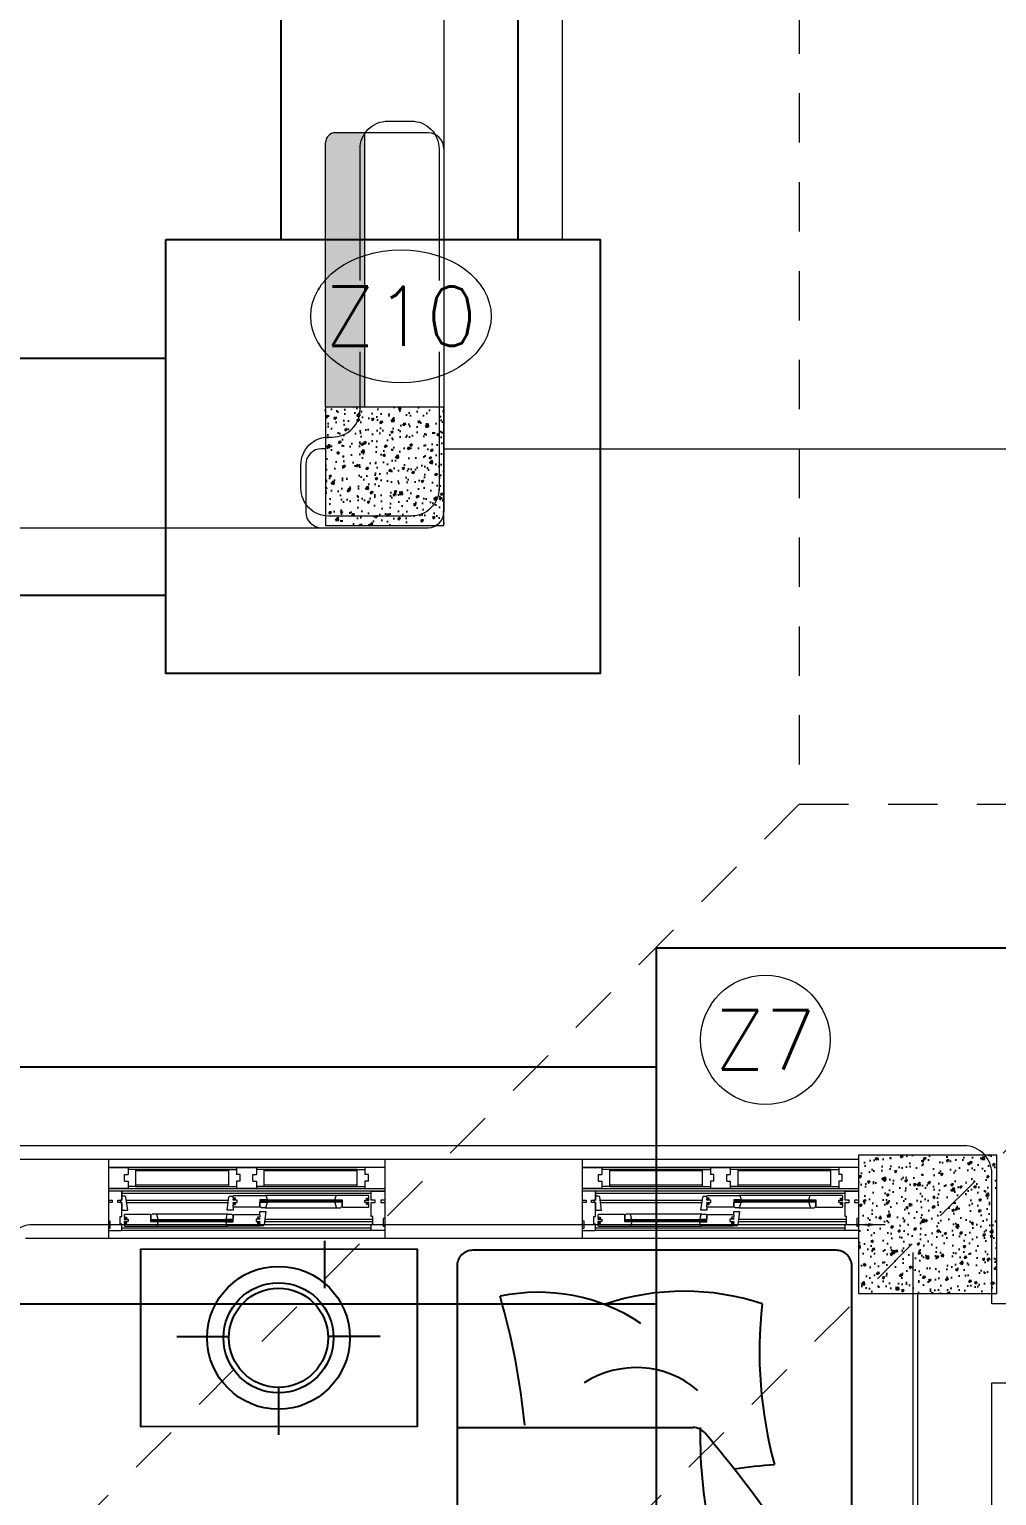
# Model space of a CAD drawing. Header units: metres. Extents: x -232 to 581, y 30 to 789.
# Drawn here: x 96.516 to 98.966, y 524.409 to 528.122 of the extents above; entities that cross this region are included whole.
import ezdxf

# ---------------------------------------------------------------- set-up
doc = ezdxf.new("R2010")
doc.units = ezdxf.units.M
doc.linetypes.add('CONTINUA', pattern=[0])
doc.linetypes.add('HIDDEN2', pattern=[0.1875, 0.125, -0.0625])
for name, color, linetype, lineweight in [('0-S-GRID-IDEN', 1, 'Continuous', 9), ('A-DOOR', 35, 'Continuous', 5), ('A-WALL', 250, 'Continuous', 20), ('baños', 140, 'Continuous', 0), ('Columnas', 7, 'Continuous', 18), ('cristales', 131, 'Continuous', 0)]:
    doc.layers.add(name, color=color, linetype=linetype, lineweight=lineweight)
for name, color, linetype in [('001-DIMTEXTO', 4, 'Continuous'), ('DIMTEXTO', 4, 'Continuous'), ('HATCH', 8, 'Continuous'), ('MOBILIARIOS', 252, 'Continuous'), ('ZAPATAS', 6, 'Continuous')]:
    doc.layers.add(name, color=color, linetype=linetype)
doc.layers.add('PISO', color=7, linetype='Continuous', lineweight=5, true_color=0xe6e6e6)
doc.layers.add('Techos 1', color=7, linetype='HIDDEN2', lineweight=9, true_color=0x42391a)
doc.layers.add('RELLENO SECCION', color=8, linetype='Continuous', lineweight=0, transparency=0.4)
doc.styles.add('SMPLEX', font='simplex.shx')
doc.styles.get("Standard").update_dxf_attribs({"font": 'arial.ttf'})
pattern_1 = [(50, (109.59505, -7.243447), (0.058299094, -0.005100507), [0.006096, -0.067056]), (355, (109.59505, -7.24345), (-0.011277895, 0.06113819), [0.0048768, -0.053644987]), (100.451445, (109.59991, -7.24387), (0.0470212, 0.05603768), [0.005180803, -0.056988878]), (46.1842, (109.59505, -7.22719), (0.086745293, -0.013453545), [0.009144, -0.100584]), (96.63556, (109.60228, -7.22831), (0.075969323, 0.07917636), [0.00777121, -0.085483395]), (351.18415, (109.59505, -7.22719), (0.07596932, 0.07917636), [0.00731519, -0.080467114]), (21, (109.60318, -7.231255), (0.048516605, -0.032724863), [0.006096, -0.067056]), (326, (109.60318, -7.231255), (0.01977665, 0.05894015), [0.0048768, -0.0536448]), (71.451445, (109.607223, -7.23398), (0.068293254, 0.026215286), [0.005180803, -0.05698878]), (37.5, (109.595052, -7.243447), (0.000988353, 0.0270576124), [0, -0.05299456, 0, -0.0544576, 0, -0.053848]), (7.5, (109.595052, -7.243447), (0.021382292, 0.032057784), [0, -0.03104896, 0, -0.05177536, 0, -0.0205232]), (327.5, (109.576927, -7.243447), (0.0433889905, -0.001833198), [0, -0.02032, 0, -0.0633984, 0, -0.0841248]), (317.5, (109.5688, -7.243447), (0.047401338, 0.008136477), [0, -0.026416, 0, -0.04210304, 0, -0.0597408])]

# ---------------------------------------------------------------- blocks, each defined once
blk = doc.blocks.new('A$C2bbc346b')
at = {"layer": 'A-WALL', "color": 7, "true_color": 0xffffff}
blk.add_lwpolyline([(6.53, -11.9945), (6.32, -11.9945, -0.414214), (6.25, -11.9245), (6.25, -11.8645, -0.414214), (6.32, -11.7945), (6.33, -11.7945, 0.414214), (6.4, -11.7245), (6.4, -11.0645, -0.414214), (6.47, -10.9945), (6.53, -10.9945, -0.414214), (6.6, -11.0645), (6.6, -11.9245, -0.414214)], format="xyb", close=True, dxfattribs=at)
blk.add_lwpolyline([(7.8, -13.8591), (7.8, -17.254)], dxfattribs=at)
for points in [[(8, -18.1891), (8, -14.1891), (8.73, -14.1891, 0.414214), (8.8, -14.1191), (8.8, -14.0591, 0.414214), (8.73, -13.9891), (8, -13.9891), (8, -13.6591, 0.414214), (7.93, -13.5891), (4.57, -13.5891, -0.414214)], [(7.73, -13.7891), (5.5707, -13.7891, 0.414214), (5.5007, -13.8591), (5.5007, -14.7591, -0.414214), (5.4707, -14.7891), (5.3807, -14.7891, -0.414214), (5.3507, -14.7591), (5.3507, -13.8591, 0.414214), (5.2807, -13.7891), (4.145, -13.7891, 0.414214), (4.075, -13.8591), (4.075, -16.5441)]]:
    blk.add_lwpolyline(points, format="xyb", dxfattribs=at)
blk = doc.blocks.new('20.03 cimentacion')
at = {"layer": 'ZAPATAS', "color": 18, "lineweight": 25, "true_color": 0x000000}
for p, q in [((99.1491, -13.3015), (99.1491, -10.7004)), ((99.7491, -13.3015), (99.7491, -10.7004)), ((96.0491, -13.6015), (98.857, -13.6015)), ((96.0491, -14.2015), (98.857, -14.2015)), ((93.7991, -15.396), (100.0997, -15.396)), ((93.7991, -15.996), (100.0997, -15.996))]:
    blk.add_line(p, q, dxfattribs=at)
blk.add_lwpolyline([(98.857, -13.3015), (99.957, -13.3015), (99.957, -14.4004), (98.857, -14.4004)], close=True, dxfattribs=at)
blk.add_lwpolyline([(101.4491, -15.495), (102.1491, -15.495), (102.1491, -16.695), (100.0997, -16.695), (100.0997, -15.095), (101.4491, -15.095), (101.4491, -15.495)], dxfattribs=at)
at = {"layer": 'HATCH', "color": 18, "ltscale": 0.2, "true_color": 0x000000}
blk.add_blockref('A$C2bbc346b', (92.9491, -2.0069), dxfattribs=at)
at = {"layer": 'DIMTEXTO', "color": 18, "true_color": 0x000000, "char_height": 0.15, "attachment_point": 5, "rotation": 0, "style": 'SMPLEX', "bg_fill": 3, "box_fill_scale": 1.1, "bg_fill_color": 256, "bg_fill_true_color": 13158600, "bg_fill_transparency": 0}
for s, insert in [('\\A1;Z10', (99.4525, -13.4955)), ('\\A1;Z7', (100.3753, -15.3279))]:
    blk.add_mtext(s, dxfattribs=dict(at, insert=insert))
at = {"layer": '0-S-GRID-IDEN', "color": 18, "true_color": 0x000000}
blk.add_circle((100.3753, -15.3279), 0.164, dxfattribs=at)
blk.add_ellipse((99.4525, -13.4955), major_axis=(0.2285, 0), ratio=0.736432, dxfattribs=at)
blk = doc.blocks.new('Fenton Bead')
at = {"color": 7}
blk.add_lwpolyline([(2.1, 12.5, -0.341999), (0.2, 11), (0, 10.7), (0, 1), (1, 0), (18, 0), (18, 0.5), (14.7, 12.9, 0.339454), (13.2, 14), (4.1, 14, 0.341999)], format="xyb", close=True, dxfattribs=at)
blk = doc.blocks.new('A$C6ca19f56')
at = {"layer": 'A-DOOR', "color": 7}
for p, q in [((0.7, 0.2), (0, 0.2)), ((0.0325, 0.12), (0, 0.12)), ((0, 0.12), (0, 0.097)), ((0.7, 0.12), (0, 0.12)), ((0.034, 0.1185), (0.0325, 0.12)), ((0.034, 0.097), (0.034, 0.1185)), ((0.034, 0.1185), (0.034, 0.097)), ((0.666, 0.1185), (0.6675, 0.12)), ((0.666, 0.097), (0.666, 0.1185)), ((0.6675, 0.12), (0.7, 0.12)), ((0.7, 0.12), (0.7, 0.097)), ((0, 0.097), (0.01, 0.097)), ((0.01, 0.091), (0, 0.091)), ((0, 0.091), (0, 0.0445)), ((0.01, 0.097), (0.01, 0.091)), ((0.024, 0.091), (0.024, 0.097)), ((0.024, 0.097), (0.034, 0.097)), ((0.034, 0.091), (0.024, 0.091)), ((0.034, 0.097), (0.0305, 0.097)), ((0.0305, 0.097), (0.0305, 0.091)), ((0.0305, 0.091), (0.034, 0.091)), ((0.0417, 0.1075), (0.034, 0.1075)), ((0.034, 0.0555), (0.034, 0.091)), ((0.034, 0.091), (0.034, 0.0715)), ((0.049, 0.0715), (0.0447, 0.1047)), ((0.301, 0.0715), (0.3053, 0.1047)), ((0.3083, 0.1075), (0.316, 0.1075)), ((0.316, 0.1075), (0.3175, 0.109)), ((0.316, 0.102), (0.316, 0.1075)), ((0.322, 0.102), (0.316, 0.102)), ((0.316, 0.097), (0.316, 0.0993)), ((0.316, 0.0993), (0.322, 0.0993)), ((0.326, 0.097), (0.316, 0.097)), ((0.316, 0.089), (0.316, 0.091)), ((0.316, 0.091), (0.326, 0.091)), ((0.322, 0.089), (0.316, 0.089)), ((0.316, 0.0805), (0.316, 0.0863)), ((0.316, 0.0863), (0.322, 0.0863)), ((0.3175, 0.079), (0.316, 0.0805)), ((0.316, 0.0805), (0.316, 0.0715)), ((0.3175, 0.109), (0.3981, 0.109)), ((0.3825, 0.079), (0.3175, 0.079)), ((0.322, 0.0993), (0.322, 0.102)), ((0.322, 0.0863), (0.322, 0.089)), ((0.326, 0.091), (0.326, 0.097)), ((0.384, 0.0805), (0.3825, 0.079)), ((0.4015, 0.098), (0.384, 0.098)), ((0.384, 0.098), (0.384, 0.0805)), ((0.384, 0.095), (0.389, 0.095)), ((0.384, 0.095), (0.389, 0.095)), ((0.389, 0.097), (0.395, 0.093)), ((0.389, 0.093), (0.395, 0.097)), ((0.3972, 0.078), (0.5788, 0.078)), ((0.3981, 0.109), (0.4, 0.1075)), ((0.5779, 0.109), (0.3981, 0.109)), ((0.4, 0.1075), (0.402, 0.0995)), ((0.402, 0.0985), (0.4015, 0.098)), ((0.402, 0.0995), (0.402, 0.0985)), ((0.576, 0.1075), (0.574, 0.0995)), ((0.574, 0.0995), (0.574, 0.0985)), ((0.574, 0.0985), (0.5745, 0.098)), ((0.5745, 0.098), (0.592, 0.098)), ((0.5779, 0.109), (0.576, 0.1075)), ((0.6585, 0.109), (0.5779, 0.109)), ((0.587, 0.097), (0.581, 0.093)), ((0.587, 0.093), (0.581, 0.097)), ((0.592, 0.095), (0.587, 0.095)), ((0.592, 0.095), (0.587, 0.095)), ((0.592, 0.098), (0.592, 0.0805)), ((0.592, 0.0805), (0.5935, 0.079)), ((0.5935, 0.079), (0.6585, 0.079)), ((0.65, 0.091), (0.65, 0.097)), ((0.65, 0.097), (0.66, 0.097)), ((0.66, 0.091), (0.65, 0.091)), ((0.654, 0.0993), (0.654, 0.102)), ((0.654, 0.102), (0.66, 0.102)), ((0.66, 0.0993), (0.654, 0.0993)), ((0.654, 0.0863), (0.654, 0.089)), ((0.654, 0.089), (0.66, 0.089)), ((0.66, 0.0863), (0.654, 0.0863)), ((0.66, 0.1075), (0.6585, 0.109)), ((0.6585, 0.079), (0.66, 0.0805)), ((0.66, 0.102), (0.66, 0.1075)), ((0.66, 0.097), (0.66, 0.0993)), ((0.66, 0.089), (0.66, 0.091)), ((0.66, 0.0805), (0.66, 0.0863)), ((0.676, 0.097), (0.666, 0.097)), ((0.666, 0.0555), (0.666, 0.091)), ((0.666, 0.091), (0.676, 0.091)), ((0.676, 0.091), (0.676, 0.097)), ((0.7, 0.097), (0.69, 0.097)), ((0.69, 0.097), (0.69, 0.091)), ((0.69, 0.091), (0.7, 0.091)), ((0.7, 0.091), (0.7, 0.0505)), ((0, 0.0445), (0.004, 0.0445)), ((0.004, 0.0445), (0.004, 0.0255)), ((0.03, 0.0365), (0.03, 0.0555)), ((0.03, 0.0555), (0.034, 0.0555)), ((0.034, 0.0715), (0.049, 0.0715)), ((0.0415, 0.061), (0.04, 0.0595)), ((0.04, 0.0595), (0.04, 0.0537)), ((0.04, 0.0537), (0.046, 0.0537)), ((0.046, 0.051), (0.04, 0.051)), ((0.04, 0.051), (0.04, 0.049)), ((0.04, 0.049), (0.05, 0.049)), ((0.05, 0.043), (0.04, 0.043)), ((0.04, 0.043), (0.04, 0.0407)), ((0.04, 0.0407), (0.046, 0.0407)), ((0.046, 0.038), (0.04, 0.038)), ((0.04, 0.038), (0.04, 0.0325)), ((0.1065, 0.061), (0.0415, 0.061)), ((0.046, 0.0537), (0.046, 0.051)), ((0.046, 0.0407), (0.046, 0.038)), ((0.05, 0.049), (0.05, 0.043)), ((0.108, 0.0595), (0.1065, 0.061)), ((0.108, 0.042), (0.108, 0.0595)), ((0.108, 0.045), (0.113, 0.045)), ((0.108, 0.045), (0.113, 0.045)), ((0.1255, 0.042), (0.108, 0.042)), ((0.113, 0.043), (0.119, 0.047)), ((0.113, 0.047), (0.119, 0.043)), ((0.3028, 0.062), (0.1212, 0.062)), ((0.124, 0.0325), (0.126, 0.0405)), ((0.126, 0.0415), (0.1255, 0.042)), ((0.126, 0.0405), (0.126, 0.0415)), ((0.298, 0.0415), (0.2985, 0.042)), ((0.298, 0.0405), (0.298, 0.0415)), ((0.3, 0.0325), (0.298, 0.0405)), ((0.2985, 0.042), (0.316, 0.042)), ((0.316, 0.0715), (0.301, 0.0715)), ((0.311, 0.043), (0.305, 0.047)), ((0.311, 0.047), (0.305, 0.043)), ((0.316, 0.045), (0.311, 0.045)), ((0.316, 0.045), (0.311, 0.045)), ((0.316, 0.0595), (0.3175, 0.061)), ((0.316, 0.042), (0.316, 0.0595)), ((0.3175, 0.061), (0.3825, 0.061)), ((0.384, 0.049), (0.374, 0.049)), ((0.374, 0.049), (0.374, 0.043)), ((0.374, 0.043), (0.384, 0.043)), ((0.384, 0.0537), (0.378, 0.0537)), ((0.378, 0.0537), (0.378, 0.051)), ((0.378, 0.051), (0.384, 0.051)), ((0.384, 0.0407), (0.378, 0.0407)), ((0.378, 0.0407), (0.378, 0.038)), ((0.378, 0.038), (0.384, 0.038)), ((0.3825, 0.061), (0.384, 0.0595)), ((0.384, 0.0595), (0.384, 0.0685)), ((0.384, 0.0685), (0.399, 0.0685)), ((0.384, 0.0595), (0.384, 0.0537)), ((0.384, 0.051), (0.384, 0.049)), ((0.384, 0.043), (0.384, 0.0407)), ((0.384, 0.038), (0.384, 0.0325)), ((0.399, 0.0685), (0.3947, 0.0353)), ((0.67, 0.0555), (0.666, 0.0555)), ((0.67, 0.0365), (0.67, 0.0555)), ((0.7, 0.0505), (0.696, 0.0505)), ((0.696, 0.0505), (0.696, 0.0315)), ((0.004, 0.0255), (0, 0.0255)), ((0, 0.0255), (0, 0.0215)), ((0, 0.0215), (0.0015, 0.02)), ((0.7, 0), (0, 0)), ((0.0015, 0.02), (0.0325, 0.02)), ((0.034, 0.0365), (0.03, 0.0365)), ((0.0325, 0.02), (0.034, 0.0215)), ((0.6675, 0.02), (0.0325, 0.02)), ((0.034, 0.0215), (0.034, 0.0365)), ((0.04, 0.0325), (0.0415, 0.031)), ((0.0415, 0.031), (0.1221, 0.031)), ((0.1221, 0.031), (0.124, 0.0325)), ((0.1221, 0.031), (0.3019, 0.031)), ((0.3019, 0.031), (0.3, 0.0325)), ((0.3825, 0.031), (0.3019, 0.031)), ((0.384, 0.0325), (0.3825, 0.031)), ((0.3917, 0.0325), (0.384, 0.0325)), ((0.666, 0.0215), (0.666, 0.0365)), ((0.666, 0.0365), (0.67, 0.0365)), ((0.6675, 0.02), (0.666, 0.0215)), ((0.6985, 0.02), (0.6675, 0.02)), ((0.696, 0.0315), (0.7, 0.0315)), ((0.7, 0.0215), (0.6985, 0.02)), ((0.7, 0.0315), (0.7, 0.0215))]:
    blk.add_line(p, q, dxfattribs=at)
at = {"layer": 'A-DOOR', "extrusion": (0, 0, -1)}
for p, q in [((0.7, 0.18), (0, 0.18)), ((0.0413, 0.1622), (0.05, 0.1622)), ((0.0413, 0.1448), (0.0413, 0.1622)), ((0.3337, 0.1622), (0.325, 0.1622)), ((0.3337, 0.1448), (0.3337, 0.1622)), ((0.3663, 0.1622), (0.375, 0.1622)), ((0.3663, 0.1448), (0.3663, 0.1622)), ((0.6587, 0.1622), (0.65, 0.1622)), ((0.6587, 0.1448), (0.6587, 0.1622)), ((0, 0.127), (0.7, 0.127)), ((0.0413, 0.1448), (0.05, 0.1448)), ((0.3337, 0.1448), (0.325, 0.1448)), ((0.3663, 0.1448), (0.375, 0.1448)), ((0.6587, 0.1448), (0.65, 0.1448))]:
    blk.add_line(p, q, dxfattribs=at)
at = {"layer": 'A-DOOR'}
for p, q in [((0.07, 0.175), (0.05, 0.175)), ((0.07, 0.132), (0.07, 0.175)), ((0.305, 0.1711), (0.07, 0.1711)), ((0.07, 0.1359), (0.07, 0.1711)), ((0.305, 0.132), (0.305, 0.175)), ((0.305, 0.175), (0.325, 0.175)), ((0.305, 0.1359), (0.305, 0.1711)), ((0.395, 0.175), (0.375, 0.175)), ((0.395, 0.132), (0.395, 0.175)), ((0.63, 0.1711), (0.395, 0.1711)), ((0.395, 0.1359), (0.395, 0.1711)), ((0.63, 0.132), (0.63, 0.175)), ((0.63, 0.175), (0.65, 0.175)), ((0.63, 0.1359), (0.63, 0.1711)), ((0.07, 0.132), (0.05, 0.132)), ((0.07, 0.1359), (0.305, 0.1359)), ((0.305, 0.132), (0.325, 0.132)), ((0.395, 0.132), (0.375, 0.132)), ((0.395, 0.1359), (0.63, 0.1359)), ((0.63, 0.132), (0.65, 0.132))]:
    blk.add_line(p, q, dxfattribs=at)
at = {"layer": 'A-DOOR', "color": 9, "true_color": 0xc7c8ca}
for p, q in [((0.325, 0.175), (0.07, 0.175)), ((0.63, 0.175), (0.375, 0.175)), ((0.07, 0.132), (0.325, 0.132)), ((0.375, 0.132), (0.63, 0.132))]:
    blk.add_line(p, q, dxfattribs=at)
at = {"layer": 'A-DOOR', "color": 8}
for p, q in [((0.666, 0.114), (0.034, 0.114)), ((0.0457, 0.097), (0.3043, 0.097)), ((0.0465, 0.091), (0.3035, 0.091)), ((0.3957, 0.043), (0.67, 0.043)), ((0.3965, 0.049), (0.67, 0.049)), ((0.666, 0.026), (0.034, 0.026))]:
    blk.add_line(p, q, dxfattribs=at)
at = {"layer": 'A-DOOR', "extrusion": (0, 0, -1)}
for points in [[(0, 0.18), (-0.05, 0.18), (-0.05, 0.1622)], [(-0.325, 0.18), (-0.375, 0.18), (-0.375, 0.1622)], [(-0.375, 0.18), (-0.325, 0.18), (-0.325, 0.1622)], [(-0.7, 0.18), (-0.65, 0.18), (-0.65, 0.1622)], [(-0.05, 0.1448), (-0.05, 0.127), (0, 0.127)], [(-0.375, 0.1448), (-0.375, 0.127), (-0.325, 0.127)], [(-0.325, 0.1448), (-0.325, 0.127), (-0.375, 0.127)], [(-0.65, 0.1448), (-0.65, 0.127), (-0.7, 0.127)]]:
    blk.add_lwpolyline(points, dxfattribs=at)
at = {"layer": 'A-DOOR', "color": 7}
for points in [[(0.384, 0.095), (0.389, 0.095), (0.389, 0.095), (0.384, 0.095)], [(0.587, 0.093), (0.389, 0.093), (0.389, 0.097), (0.587, 0.097)], [(0.587, 0.097), (0.389, 0.097), (0.389, 0.093), (0.587, 0.093)], [(0.389, 0.097), (0.395, 0.097), (0.395, 0.093), (0.389, 0.093)], [(0.4015, 0.098), (0.3895, 0.098), (0.3895, 0.097), (0.4015, 0.097)], [(0.4015, 0.093), (0.3895, 0.093), (0.3895, 0.092), (0.4015, 0.092)], [(0.395, 0.097), (0.4, 0.097), (0.4, 0.093), (0.395, 0.093)], [(0.5745, 0.098), (0.5865, 0.098), (0.5865, 0.097), (0.5745, 0.097)], [(0.5745, 0.093), (0.5865, 0.093), (0.5865, 0.092), (0.5745, 0.092)], [(0.581, 0.097), (0.576, 0.097), (0.576, 0.093), (0.581, 0.093)], [(0.587, 0.097), (0.581, 0.097), (0.581, 0.093), (0.587, 0.093)], [(0.592, 0.095), (0.587, 0.095), (0.587, 0.095), (0.592, 0.095)], [(0.108, 0.045), (0.113, 0.045), (0.113, 0.045), (0.108, 0.045)], [(0.113, 0.043), (0.119, 0.043), (0.119, 0.047), (0.113, 0.047)], [(0.113, 0.047), (0.311, 0.047), (0.311, 0.043), (0.113, 0.043)], [(0.113, 0.043), (0.311, 0.043), (0.311, 0.047), (0.113, 0.047)], [(0.1255, 0.047), (0.1135, 0.047), (0.1135, 0.048), (0.1255, 0.048)], [(0.1255, 0.042), (0.1135, 0.042), (0.1135, 0.043), (0.1255, 0.043)], [(0.119, 0.043), (0.124, 0.043), (0.124, 0.047), (0.119, 0.047)], [(0.2985, 0.047), (0.3105, 0.047), (0.3105, 0.048), (0.2985, 0.048)], [(0.2985, 0.042), (0.3105, 0.042), (0.3105, 0.043), (0.2985, 0.043)], [(0.305, 0.043), (0.3, 0.043), (0.3, 0.047), (0.305, 0.047)], [(0.311, 0.043), (0.305, 0.043), (0.305, 0.047), (0.311, 0.047)], [(0.316, 0.045), (0.311, 0.045), (0.311, 0.045), (0.316, 0.045)]]:
    blk.add_lwpolyline(points, close=True, dxfattribs=at)
for centre, start, end in [((0.0417, 0.1045), 4.2891, 90.0015), ((0.3083, 0.1045), 89.9985, 175.7109), ((0.3917, 0.0355), 269.9985, 355.7109)]:
    blk.add_arc(centre, 0.003, start, end, dxfattribs=at)
at = {"layer": 'cristales', "const_width": 0.004}
for points in [[(0.576, 0.095), (0.4, 0.095)], [(0.124, 0.045), (0.3, 0.045)]]:
    blk.add_lwpolyline(points, dxfattribs=at)
at = {"layer": 'A-DOOR', "color": 7, "yscale": 0.001000000023175567, "zscale": 0.001000000023175567, "rotation": 180}
for p, xscale in [((0.384, 0.092), -0.001000000023175567), ((0.592, 0.092), 0.001000000023175567)]:
    blk.add_blockref('Fenton Bead', p, dxfattribs=dict(at, xscale=xscale))
at = {"layer": 'A-DOOR', "color": 7, "yscale": 0.001000000023175567, "zscale": 0.001000000023175567}
for p, xscale in [((0.108, 0.048), 0.001000000023175567), ((0.316, 0.048), -0.001000000023175567)]:
    blk.add_blockref('Fenton Bead', p, dxfattribs=dict(at, xscale=xscale))
blk = doc.blocks.new('SBED BL22')
at = {"layer": 'MOBILIARIOS'}
for p, q in [((0.0024, -0.4088), (0.5977, -0.4088)), ((0.0024, -0.622), (0.6287, -0.622))]:
    blk.add_line(p, q, dxfattribs=at)
blk.add_lwpolyline([(1, -1.82), (1, 0, 0.414214), (0.96, 0.04), (0.04, 0.04, 0.414214), (0, 0), (0, -1.82, 0.414214), (0.04, -1.86), (0.96, -1.86, 0.414214)], format="xyb", close=True, dxfattribs=at)
for centre, radius, start, end in [((0.206, -0.5325), 0.4662, 56.115, 102.0188), ((0.5755, -0.6929), 0.6292, 71.7279, 108.2721), ((-1.5957, -0.5731), 1.7755, 5.5112, 16.2393), ((1.8554, -0.2171), 1.0894, 173.5834, 195.2056), ((0.4533, -0.4985), 0.2414, 49.5381, 122.9919), ((0.5977, -0.4488), 0.04, 40.117, 90), ((1.7867, -0.4334), 1.1707, 178.7966, 207.447), ((-1.8433, -2.5056), 3.232, 28.6854, 40.117), ((1.0264, -3.0153), 2.5222, 95.0578, 97.3886), ((0.8936, -1.272), 0.3327, 72.799, 116.0068)]:
    blk.add_arc(centre, radius, start, end, dxfattribs=at)
blk = doc.blocks.new('20.03.2026 LN 09 PRIMER NIVEL ARQ')
at = {"layer": 'HATCH'}
h = blk.add_hatch(dxfattribs=at)
h.set_pattern_fill('AR-CONC', color=1, scale=0.00032)
h.set_pattern_definition(pattern_1)
h.paths.add_polyline_path([(-6.536, -54.4877), (-6.236, -54.4877), (-6.236, -54.1877), (-6.536, -54.1877)])
h = blk.add_hatch(dxfattribs=at)
h.set_pattern_fill('AR-CONC', color=1, scale=0.00032)
h.set_pattern_definition(pattern_1)
h.paths.add_polyline_path([(-5.186, -56.4322), (-4.836, -56.4322), (-4.836, -56.0822), (-5.186, -56.0822)])
at = {"layer": 'RELLENO SECCION'}
h = blk.add_hatch(color=1, dxfattribs=at)
h.dxf.hatch_style = 1
edge = h.paths.add_edge_path()
edge.add_line((-6.536, -54.0932), (-6.536, -54.1877))
edge.add_line((-6.536, -54.1877), (-6.436, -54.1877))
edge.add_line((-6.436, -54.1877), (-6.436, -53.4932))
edge.add_line((-6.436, -53.4932), (-6.511, -53.4932))
edge.add_arc((-6.511, -53.5182), 0.025, 90, 180)
edge.add_line((-6.536, -53.5182), (-6.536, -53.9587))
edge.add_line((-6.536, -53.9587), (-6.536, -53.9861))
edge.add_line((-6.536, -53.9861), (-6.536, -53.9987))
edge.add_line((-6.536, -53.9987), (-6.536, -54.0932))
at = {"layer": 'A-WALL', "color": 1, "transparency": 33554684}
blk.add_line((-6.276, -53.4932), (-6.511, -53.4932), dxfattribs=at)
at = {"layer": 'A-WALL', "color": 1}
for p, q in [((-6.436, -54.1877), (-6.436, -53.4932)), ((-6.536, -54.1877), (-6.536, -53.5182)), ((-6.236, -53.5332), (-6.236, -54.4532)), ((-6.536, -54.2932), (-6.546, -54.2932)), ((-6.586, -54.3332), (-6.586, -54.4532)), ((-6.546, -54.4932), (-6.276, -54.4932)), ((-7.086, -56.0932), (-7.086, -56.2932)), ((-6.386, -56.0932), (-6.386, -56.2932)), ((-5.886, -56.0932), (-5.886, -56.2932)), ((-5.186, -56.0932), (-5.186, -56.2932)), ((-7.086, -56.2932), (-7.296, -56.2932)), ((-5.886, -56.2932), (-6.386, -56.2932)), ((-5.186, -56.2932), (-5.886, -56.2932)), ((-5.036, -59.7432), (-5.036, -56.4322))]:
    blk.add_line(p, q, dxfattribs=at)
for points in [[(-7.036, -56.0932), (-7.586, -56.0932)], [(-5.886, -56.0932), (-6.386, -56.0932)]]:
    blk.add_lwpolyline(points, dxfattribs=at)
at = {"layer": 'A-WALL', "color": 1, "transparency": 33554684}
blk.add_arc((-6.511, -53.5182), 0.025, 90, 180, dxfattribs=at)
at = {"layer": 'A-WALL', "color": 1}
for centre, start, end in [((-6.276, -53.5332), 360, 90), ((-6.546, -54.3332), 90, 180), ((-6.546, -54.4532), 180, 270), ((-6.276, -54.4532), 270, 360)]:
    blk.add_arc(centre, 0.04, start, end, dxfattribs=at)
at = {"layer": 'Columnas', "color": 1}
for points in [[(-6.536, -54.4877), (-6.236, -54.4877), (-6.236, -54.1877), (-6.536, -54.1877)], [(-5.186, -56.4322), (-4.836, -56.4322), (-4.836, -56.0822), (-5.186, -56.0822)]]:
    blk.add_lwpolyline(points, close=True, dxfattribs=at)
at = {"layer": 'MOBILIARIOS', "color": 1}
for p, q in [((-6.538, -56.4191), (-6.538, -56.2991)), ((-6.9123, -56.541), (-6.7805, -56.541)), ((-6.5295, -56.5408), (-6.3976, -56.5408)), ((-6.6538, -56.7902), (-6.6538, -56.6702))]:
    blk.add_line(p, q, dxfattribs=at)
blk.add_lwpolyline([(-6.3038, -56.3196), (-6.3038, -56.7696), (-7.0038, -56.7699), (-7.0038, -56.3199)], close=True, dxfattribs=at)
for radius in [0.1809, 0.1394, 0.1256]:
    blk.add_circle((-6.655, -56.5446), radius, dxfattribs=at)
at = {"layer": 'PISO', "color": 1}
for p, q in [((-5.936, -53.764), (-5.936, -51.0626)), ((-6.236, -51.2532), (-6.236, -53.5632)), ((-6.236, -53.764), (-5.936, -53.764)), ((-6.236, -54.2932), (-2.5051, -54.2932)), ((-7.676, -54.4932), (-6.546, -54.4932))]:
    blk.add_line(p, q, dxfattribs=at)
at = {"layer": 'Techos 1', "color": 1}
for p, q in [((-5.336, -49.7932), (-5.336, -55.1932)), ((-5.336, -55.1932), (-8.486, -58.3432)), ((-3.936, -55.1932), (-8.036, -59.2932)), ((-5.336, -55.1932), (-3.936, -55.1932))]:
    blk.add_line(p, q, dxfattribs=at)
at = {"color": 1}
for p in [(-7.086, -56.2932), (-5.886, -56.2932)]:
    blk.add_blockref('A$C6ca19f56', p, dxfattribs=at)
at = {"layer": 'MOBILIARIOS', "color": 1, "rotation": 0.002501887292318642}
blk.add_blockref('SBED BL22', (-6.2029, -56.363), dxfattribs=at)
at = {"layer": 'baños', "color": 1, "linetype": 'Continuous'}
for tag, p in [('MODELNUMBER', (-12.0611, -62.0707)), ('MATERIAL', (-12.0611, -62.0709)), ('PRODUCT', (-12.0611, -62.0708)), ('TRADENAME', (-12.0611, -62.0708))]:
    blk.add_attdef(tag, p, '', height=0.0000254, rotation=359.9999, dxfattribs=at)

msp = doc.modelspace()

# ---------------------------------------------------------------- block references
at = {"layer": '001-DIMTEXTO', "linetype": 'CONTINUA'}
msp.add_blockref('20.03 cimentacion', (-1.9956, 540.8914), dxfattribs=at)

# ---------------------------------------------------------------- next in the draw order: block references
at = {"color": 1}
msp.add_blockref('20.03.2026 LN 09 PRIMER NIVEL ARQ', (103.8018, 581.3537), dxfattribs=at)

doc.saveas('drawing.dxf')
